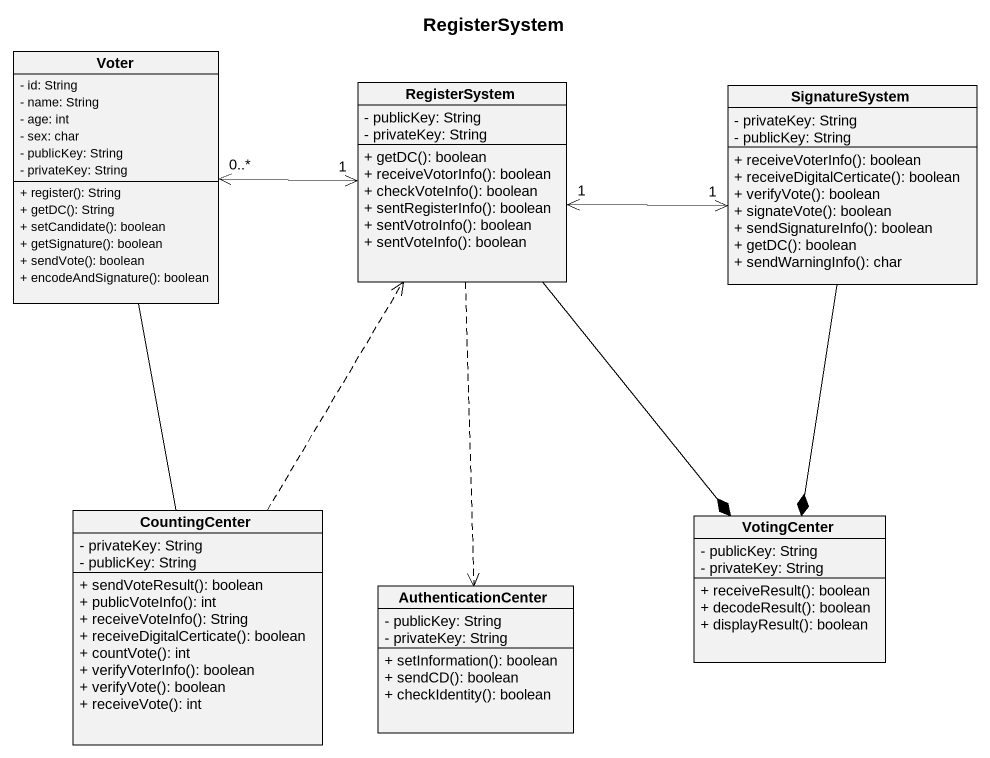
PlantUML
@startuml
title RegisterSystem
hide circle
hide empty members
skinparam classAttributeIconSize 0
class Voter {
  - id: String
  - name: String
  - age: int
  - sex: char
  - publicKey: String
  - privateKey: String
  + register(): String
  + getDC(): String
  + setCandidate(): boolean
  + getSignature(): boolean
  + sendVote(): boolean
  + encodeAndSignature(): boolean
}
class RegisterSystem {
  - publicKey: String
  - privateKey: String
  + getDC(): boolean
  + receiveVotorInfo(): boolean
  + checkVoteInfo(): boolean
  + sentRegisterInfo(): boolean
  + sentVotroInfo(): boolean
  + sentVoteInfo(): boolean
}
class SignatureSystem {
  - privateKey: String
  - publicKey: String
  + receiveVoterInfo(): boolean
  + receiveDigitalCerticate(): boolean
  + verifyVote(): boolean
  + signateVote(): boolean
  + sendSignatureInfo(): boolean
  + getDC(): boolean
  + sendWarningInfo(): char
}
class CountingCenter {
  - privateKey: String
  - publicKey: String
  + sendVoteResult(): boolean
  + publicVoteInfo(): int
  + receiveVoteInfo(): String
  + receiveDigitalCerticate(): boolean
  + countVote(): int
  + verifyVoterInfo(): boolean
  + verifyVote(): boolean
  + receiveVote(): int
}
class VotingCenter {
  - publicKey: String
  - privateKey: String
  + receiveResult(): boolean
  + decodeResult(): boolean
  + displayResult(): boolean
}
class AuthenticationCenter {
  - publicKey: String
  - privateKey: String
  + setInformation(): boolean
  + sendCD(): boolean
  + checkIdentity(): boolean
}
Voter "0..*" <-right-> "1" RegisterSystem
RegisterSystem --* VotingCenter
RegisterSystem ..> AuthenticationCenter
RegisterSystem ..> AuthenticationCenter
SignatureSystem "1" <-left-> "1" RegisterSystem
SignatureSystem --* VotingCenter
CountingCenter -up- Voter
CountingCenter .up.> RegisterSystem
CountingCenter .up.> RegisterSystem
@enduml
